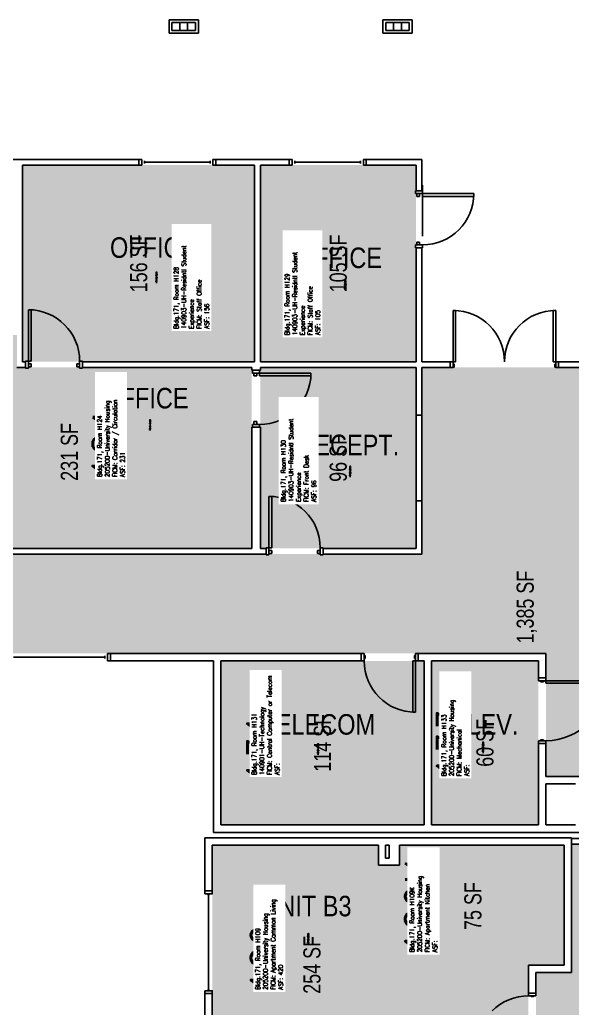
# Model space of a CAD drawing. Header units: inches. Extents: x -183 to 3698, y -798 to 1721.
# Drawn here: x 978 to 1366, y 1028 to 1721 of the extents above; entities that cross this region are included whole.
import ezdxf
from ezdxf.enums import TextEntityAlignment as Align

# ---------------------------------------------------------------- set-up
doc = ezdxf.new("R2010")
doc.units = ezdxf.units.IN
doc.header["$LTSCALE"] = 96
doc.header["$MEASUREMENT"] = 0
for name, color, linetype in [('A-AREA-IDEN', 1, 'Continuous'), ('A-DOOR', 2, 'Continuous'), ('A-GLAZ', 1, 'Continuous'), ('A-IDEN-RNUM', 7, 'Continuous'), ('A-IDEN-SNUM', 4, 'Continuous'), ('A-IDEN-VNUM', 4, 'Continuous'), ('A-WALL', 5, 'Continuous'), ('AREA-TEXT', 3, 'Continuous'), ('Rooms-Category-Color', 7, 'Continuous'), ('Rooms-College-Color', 7, 'Continuous'), ('Rooms-Department-Color', 7, 'Continuous'), ('Rooms-Division-Color', 7, 'Continuous'), ('Rooms-Information', 7, 'Continuous')]:
    doc.layers.add(name, color=color, linetype=linetype)
doc.styles.add('AREA', font='arial.ttf', dxfattribs={"width": 0.75, "height": 12})
doc.styles.add('ROOMSNUMBER', font='txt.shx', dxfattribs={"height": 0.03})
doc.styles.add('ROOMVNUMBER', font='simplex.shx', dxfattribs={"width": 0.85})
doc.styles.get("Standard").update_dxf_attribs({"font": 'ARIALN.TTF'})

msp = doc.modelspace()

# ---------------------------------------------------------------- hatches: boundary and pattern name
at = {"layer": 'Rooms-Category-Color', "true_color": 0xfa9ba3}
for points in [[(980.13, 1619.37), (1142.88, 1619.37), (1142.88, 1481.38), (980.13, 1481.38)], [(1146.88, 1619.37), (1256.13, 1619.37), (1256.13, 1481.38), (1146.88, 1481.38)]]:
    msp.add_hatch(color=241, dxfattribs=at).paths.add_polyline_path(points)
at = {"layer": 'Rooms-Category-Color', "true_color": 0xadadad}
for points in [[(894.13, 1350.37), (1140.88, 1350.37), (1140.88, 1477.38), (976.13, 1477.38), (976.13, 1500.12), (894.13, 1500.12)], [(2434.81, 1302.06), (2431.28, 1305.6), (2404.37, 1332.5), (2404.37, 1345.75), (2041.22, 1345.75), (2041.22, 1370.75), (1958.89, 1370.75), (1958.89, 1345.75), (1868.87, 1345.75), (1868.87, 1341.5), (1864.87, 1341.5), (1864.87, 1343.19), (1824.87, 1343.19), (1824.87, 1338), (1816.87, 1338), (1816.87, 1346.37), (1715.13, 1346.37), (1715.13, 1362.37), (1654.13, 1362.37), (1654.13, 1346.37), (1376.13, 1346.37), (1376.13, 1477.38), (1260.13, 1477.38), (1260.13, 1346.37), (780.38, 1346.37), (780.38, 1341.5), (776.38, 1341.5), (776.38, 1342.96), (736.38, 1342.96), (736.38, 1338), (728.38, 1338), (728.38, 1345.75), (673.36, 1345.75), (673.36, 1370.75), (591.03, 1370.75), (591.03, 1345.75), (233.3, 1345.75), (233.5, 1285.75), (632.97, 1285.75), (632.97, 1237.75), (768, 1237.75), (776.38, 1237.75), (776.38, 1265.5), (780.38, 1265.5), (780.38, 1263.75), (820.38, 1263.75), (820.38, 1269), (828.38, 1269), (828.38, 1237.75), (939.72, 1237.75), (939.72, 1276.67), (1347.19, 1276.67), (1347.19, 1190.38), (1378.69, 1190.38), (1378.69, 1188), (1373.19, 1188), (1373.19, 1151.12), (1373.19, 1146.75), (1375.19, 1146.75), (1375.19, 1142.75), (1451.19, 1142.75), (1451.19, 1146.75), (1453.11, 1146.75), (1453.19, 1151.12), (1453.19, 1188), (1447.69, 1188), (1447.69, 1190.38), (1479.65, 1190.38), (1479.65, 1209.17), (1484.9, 1209.17), (1484.9, 1255.17), (1479.65, 1255.17), (1479.65, 1276.67), (1571.65, 1276.67), (1571.65, 1261.25), (1860.5, 1261.25), (1864.87, 1261.25), (1864.87, 1265.5), (1868.87, 1265.5), (1868.87, 1263.75), (1908.87, 1263.75), (1908.87, 1269), (1916.87, 1269), (1916.87, 1260.62), (2047.49, 1260.62), (2047.49, 1285.75), (2323.85, 1285.75), (2348.97, 1260.62), (2386.31, 1260.62), (2392.39, 1259.63)], [(1266.94, 1271.42), (1341.94, 1271.42), (1341.94, 1156.38), (1266.94, 1156.38)], [(1461.19, 1142.75), (1365.19, 1142.75), (1365.19, 1052.73), (1340.19, 1052.73), (1340.19, 970.41), (1365.19, 970.41), (1365.19, 603), (1461.19, 603), (1461.19, 970.41), (1486.19, 970.41), (1486.19, 1052.73), (1461.19, 1052.73)]]:
    msp.add_hatch(color=253, dxfattribs=at).paths.add_polyline_path(points)
at = {"layer": 'Rooms-Category-Color', "true_color": 0x728ef3}
for points in [[(1146.88, 1477.38), (1256.13, 1477.38), (1256.13, 1350.37), (1146.88, 1350.37)], [(1234.19, 731.63), (1234.19, 1006.63), (1113.19, 1006.63), (1113.19, 1142.13), (1229.81, 1142.13), (1229.81, 1057.98), (1334.94, 1057.98), (1334.94, 996.86), (1325.99, 996.86), (1325.99, 991.61), (1334.94, 991.61), (1334.94, 970.41), (1285.56, 970.41), (1285.56, 991.61), (1291.99, 991.61), (1291.99, 996.86), (1278.31, 996.86), (1278.31, 965.16), (1292.19, 965.16), (1292.19, 936.41), (1282.31, 936.41), (1282.31, 760.38), (1292.19, 760.38), (1292.19, 731.63)], [(1244.44, 1142.13), (1359.94, 1142.13), (1359.94, 1057.98), (1229.81, 1057.98), (1229.81, 1128.13), (1244.44, 1128.13)]]:
    msp.add_hatch(color=171, dxfattribs=at).paths.add_polyline_path(points)
at = {"layer": 'Rooms-Category-Color', "true_color": 0xe3c5e1}
msp.add_hatch(color=254, dxfattribs=at).paths.add_polyline_path([(1119.19, 1271.42), (1261.69, 1271.42), (1261.69, 1156.38), (1119.19, 1156.38)])
at = {"layer": 'Rooms-College-Color', "true_color": 0xadadad}
for points in [[(980.13, 1619.37), (1142.88, 1619.37), (1142.88, 1481.38), (980.13, 1481.38)], [(1146.88, 1619.37), (1256.13, 1619.37), (1256.13, 1481.38), (1146.88, 1481.38)], [(894.13, 1350.37), (1140.88, 1350.37), (1140.88, 1477.38), (976.13, 1477.38), (976.13, 1500.12), (894.13, 1500.12)], [(2434.81, 1302.06), (2431.28, 1305.6), (2404.37, 1332.5), (2404.37, 1345.75), (2041.22, 1345.75), (2041.22, 1370.75), (1958.89, 1370.75), (1958.89, 1345.75), (1868.87, 1345.75), (1868.87, 1341.5), (1864.87, 1341.5), (1864.87, 1343.19), (1824.87, 1343.19), (1824.87, 1338), (1816.87, 1338), (1816.87, 1346.37), (1715.13, 1346.37), (1715.13, 1362.37), (1654.13, 1362.37), (1654.13, 1346.37), (1376.13, 1346.37), (1376.13, 1477.38), (1260.13, 1477.38), (1260.13, 1346.37), (780.38, 1346.37), (780.38, 1341.5), (776.38, 1341.5), (776.38, 1342.96), (736.38, 1342.96), (736.38, 1338), (728.38, 1338), (728.38, 1345.75), (673.36, 1345.75), (673.36, 1370.75), (591.03, 1370.75), (591.03, 1345.75), (233.3, 1345.75), (233.5, 1285.75), (632.97, 1285.75), (632.97, 1237.75), (768, 1237.75), (776.38, 1237.75), (776.38, 1265.5), (780.38, 1265.5), (780.38, 1263.75), (820.38, 1263.75), (820.38, 1269), (828.38, 1269), (828.38, 1237.75), (939.72, 1237.75), (939.72, 1276.67), (1347.19, 1276.67), (1347.19, 1190.38), (1378.69, 1190.38), (1378.69, 1188), (1373.19, 1188), (1373.19, 1151.12), (1373.19, 1146.75), (1375.19, 1146.75), (1375.19, 1142.75), (1451.19, 1142.75), (1451.19, 1146.75), (1453.11, 1146.75), (1453.19, 1151.12), (1453.19, 1188), (1447.69, 1188), (1447.69, 1190.38), (1479.65, 1190.38), (1479.65, 1209.17), (1484.9, 1209.17), (1484.9, 1255.17), (1479.65, 1255.17), (1479.65, 1276.67), (1571.65, 1276.67), (1571.65, 1261.25), (1860.5, 1261.25), (1864.87, 1261.25), (1864.87, 1265.5), (1868.87, 1265.5), (1868.87, 1263.75), (1908.87, 1263.75), (1908.87, 1269), (1916.87, 1269), (1916.87, 1260.62), (2047.49, 1260.62), (2047.49, 1285.75), (2323.85, 1285.75), (2348.97, 1260.62), (2386.31, 1260.62), (2392.39, 1259.63)], [(1146.88, 1477.38), (1256.13, 1477.38), (1256.13, 1350.37), (1146.88, 1350.37)], [(1119.19, 1271.42), (1261.69, 1271.42), (1261.69, 1156.38), (1119.19, 1156.38)], [(1266.94, 1271.42), (1341.94, 1271.42), (1341.94, 1156.38), (1266.94, 1156.38)], [(1234.19, 731.63), (1234.19, 1006.63), (1113.19, 1006.63), (1113.19, 1142.13), (1229.81, 1142.13), (1229.81, 1057.98), (1334.94, 1057.98), (1334.94, 996.86), (1325.99, 996.86), (1325.99, 991.61), (1334.94, 991.61), (1334.94, 970.41), (1285.56, 970.41), (1285.56, 991.61), (1291.99, 991.61), (1291.99, 996.86), (1278.31, 996.86), (1278.31, 965.16), (1292.19, 965.16), (1292.19, 936.41), (1282.31, 936.41), (1282.31, 760.38), (1292.19, 760.38), (1292.19, 731.63)], [(1244.44, 1142.13), (1359.94, 1142.13), (1359.94, 1057.98), (1229.81, 1057.98), (1229.81, 1128.13), (1244.44, 1128.13)], [(1461.19, 1142.75), (1365.19, 1142.75), (1365.19, 1052.73), (1340.19, 1052.73), (1340.19, 970.41), (1365.19, 970.41), (1365.19, 603), (1461.19, 603), (1461.19, 970.41), (1486.19, 970.41), (1486.19, 1052.73), (1461.19, 1052.73)]]:
    msp.add_hatch(color=253, dxfattribs=at).paths.add_polyline_path(points)
at = {"layer": 'Rooms-Department-Color', "true_color": 0x604aed}
for points in [[(980.13, 1619.37), (1142.88, 1619.37), (1142.88, 1481.38), (980.13, 1481.38)], [(1146.88, 1619.37), (1256.13, 1619.37), (1256.13, 1481.38), (1146.88, 1481.38)], [(1146.88, 1477.38), (1256.13, 1477.38), (1256.13, 1350.37), (1146.88, 1350.37)], [(1119.19, 1271.42), (1261.69, 1271.42), (1261.69, 1156.38), (1119.19, 1156.38)], [(1234.19, 731.63), (1234.19, 1006.63), (1113.19, 1006.63), (1113.19, 1142.13), (1229.81, 1142.13), (1229.81, 1057.98), (1334.94, 1057.98), (1334.94, 996.86), (1325.99, 996.86), (1325.99, 991.61), (1334.94, 991.61), (1334.94, 970.41), (1285.56, 970.41), (1285.56, 991.61), (1291.99, 991.61), (1291.99, 996.86), (1278.31, 996.86), (1278.31, 965.16), (1292.19, 965.16), (1292.19, 936.41), (1282.31, 936.41), (1282.31, 760.38), (1292.19, 760.38), (1292.19, 731.63)], [(1244.44, 1142.13), (1359.94, 1142.13), (1359.94, 1057.98), (1229.81, 1057.98), (1229.81, 1128.13), (1244.44, 1128.13)]]:
    msp.add_hatch(color=173, dxfattribs=at).paths.add_polyline_path(points)
at = {"layer": 'Rooms-Department-Color', "true_color": 0xacacac}
for points in [[(894.13, 1350.37), (1140.88, 1350.37), (1140.88, 1477.38), (976.13, 1477.38), (976.13, 1500.12), (894.13, 1500.12)], [(2434.81, 1302.06), (2431.28, 1305.6), (2404.37, 1332.5), (2404.37, 1345.75), (2041.22, 1345.75), (2041.22, 1370.75), (1958.89, 1370.75), (1958.89, 1345.75), (1868.87, 1345.75), (1868.87, 1341.5), (1864.87, 1341.5), (1864.87, 1343.19), (1824.87, 1343.19), (1824.87, 1338), (1816.87, 1338), (1816.87, 1346.37), (1715.13, 1346.37), (1715.13, 1362.37), (1654.13, 1362.37), (1654.13, 1346.37), (1376.13, 1346.37), (1376.13, 1477.38), (1260.13, 1477.38), (1260.13, 1346.37), (780.38, 1346.37), (780.38, 1341.5), (776.38, 1341.5), (776.38, 1342.96), (736.38, 1342.96), (736.38, 1338), (728.38, 1338), (728.38, 1345.75), (673.36, 1345.75), (673.36, 1370.75), (591.03, 1370.75), (591.03, 1345.75), (233.3, 1345.75), (233.5, 1285.75), (632.97, 1285.75), (632.97, 1237.75), (768, 1237.75), (776.38, 1237.75), (776.38, 1265.5), (780.38, 1265.5), (780.38, 1263.75), (820.38, 1263.75), (820.38, 1269), (828.38, 1269), (828.38, 1237.75), (939.72, 1237.75), (939.72, 1276.67), (1347.19, 1276.67), (1347.19, 1190.38), (1378.69, 1190.38), (1378.69, 1188), (1373.19, 1188), (1373.19, 1151.12), (1373.19, 1146.75), (1375.19, 1146.75), (1375.19, 1142.75), (1451.19, 1142.75), (1451.19, 1146.75), (1453.11, 1146.75), (1453.19, 1151.12), (1453.19, 1188), (1447.69, 1188), (1447.69, 1190.38), (1479.65, 1190.38), (1479.65, 1209.17), (1484.9, 1209.17), (1484.9, 1255.17), (1479.65, 1255.17), (1479.65, 1276.67), (1571.65, 1276.67), (1571.65, 1261.25), (1860.5, 1261.25), (1864.87, 1261.25), (1864.87, 1265.5), (1868.87, 1265.5), (1868.87, 1263.75), (1908.87, 1263.75), (1908.87, 1269), (1916.87, 1269), (1916.87, 1260.62), (2047.49, 1260.62), (2047.49, 1285.75), (2323.85, 1285.75), (2348.97, 1260.62), (2386.31, 1260.62), (2392.39, 1259.63)], [(1266.94, 1271.42), (1341.94, 1271.42), (1341.94, 1156.38), (1266.94, 1156.38)], [(1461.19, 1142.75), (1365.19, 1142.75), (1365.19, 1052.73), (1340.19, 1052.73), (1340.19, 970.41), (1365.19, 970.41), (1365.19, 603), (1461.19, 603), (1461.19, 970.41), (1486.19, 970.41), (1486.19, 1052.73), (1461.19, 1052.73)]]:
    msp.add_hatch(color=253, dxfattribs=at).paths.add_polyline_path(points)
at = {"layer": 'Rooms-Division-Color', "true_color": 0x604aed}
for points in [[(980.13, 1619.37), (1142.88, 1619.37), (1142.88, 1481.38), (980.13, 1481.38)], [(1146.88, 1619.37), (1256.13, 1619.37), (1256.13, 1481.38), (1146.88, 1481.38)], [(1146.88, 1477.38), (1256.13, 1477.38), (1256.13, 1350.37), (1146.88, 1350.37)], [(1119.19, 1271.42), (1261.69, 1271.42), (1261.69, 1156.38), (1119.19, 1156.38)], [(1234.19, 731.63), (1234.19, 1006.63), (1113.19, 1006.63), (1113.19, 1142.13), (1229.81, 1142.13), (1229.81, 1057.98), (1334.94, 1057.98), (1334.94, 996.86), (1325.99, 996.86), (1325.99, 991.61), (1334.94, 991.61), (1334.94, 970.41), (1285.56, 970.41), (1285.56, 991.61), (1291.99, 991.61), (1291.99, 996.86), (1278.31, 996.86), (1278.31, 965.16), (1292.19, 965.16), (1292.19, 936.41), (1282.31, 936.41), (1282.31, 760.38), (1292.19, 760.38), (1292.19, 731.63)], [(1244.44, 1142.13), (1359.94, 1142.13), (1359.94, 1057.98), (1229.81, 1057.98), (1229.81, 1128.13), (1244.44, 1128.13)]]:
    msp.add_hatch(color=173, dxfattribs=at).paths.add_polyline_path(points)
at = {"layer": 'Rooms-Division-Color', "true_color": 0xadadad}
for points in [[(894.13, 1350.37), (1140.88, 1350.37), (1140.88, 1477.38), (976.13, 1477.38), (976.13, 1500.12), (894.13, 1500.12)], [(2434.81, 1302.06), (2431.28, 1305.6), (2404.37, 1332.5), (2404.37, 1345.75), (2041.22, 1345.75), (2041.22, 1370.75), (1958.89, 1370.75), (1958.89, 1345.75), (1868.87, 1345.75), (1868.87, 1341.5), (1864.87, 1341.5), (1864.87, 1343.19), (1824.87, 1343.19), (1824.87, 1338), (1816.87, 1338), (1816.87, 1346.37), (1715.13, 1346.37), (1715.13, 1362.37), (1654.13, 1362.37), (1654.13, 1346.37), (1376.13, 1346.37), (1376.13, 1477.38), (1260.13, 1477.38), (1260.13, 1346.37), (780.38, 1346.37), (780.38, 1341.5), (776.38, 1341.5), (776.38, 1342.96), (736.38, 1342.96), (736.38, 1338), (728.38, 1338), (728.38, 1345.75), (673.36, 1345.75), (673.36, 1370.75), (591.03, 1370.75), (591.03, 1345.75), (233.3, 1345.75), (233.5, 1285.75), (632.97, 1285.75), (632.97, 1237.75), (768, 1237.75), (776.38, 1237.75), (776.38, 1265.5), (780.38, 1265.5), (780.38, 1263.75), (820.38, 1263.75), (820.38, 1269), (828.38, 1269), (828.38, 1237.75), (939.72, 1237.75), (939.72, 1276.67), (1347.19, 1276.67), (1347.19, 1190.38), (1378.69, 1190.38), (1378.69, 1188), (1373.19, 1188), (1373.19, 1151.12), (1373.19, 1146.75), (1375.19, 1146.75), (1375.19, 1142.75), (1451.19, 1142.75), (1451.19, 1146.75), (1453.11, 1146.75), (1453.19, 1151.12), (1453.19, 1188), (1447.69, 1188), (1447.69, 1190.38), (1479.65, 1190.38), (1479.65, 1209.17), (1484.9, 1209.17), (1484.9, 1255.17), (1479.65, 1255.17), (1479.65, 1276.67), (1571.65, 1276.67), (1571.65, 1261.25), (1860.5, 1261.25), (1864.87, 1261.25), (1864.87, 1265.5), (1868.87, 1265.5), (1868.87, 1263.75), (1908.87, 1263.75), (1908.87, 1269), (1916.87, 1269), (1916.87, 1260.62), (2047.49, 1260.62), (2047.49, 1285.75), (2323.85, 1285.75), (2348.97, 1260.62), (2386.31, 1260.62), (2392.39, 1259.63)], [(1266.94, 1271.42), (1341.94, 1271.42), (1341.94, 1156.38), (1266.94, 1156.38)], [(1461.19, 1142.75), (1365.19, 1142.75), (1365.19, 1052.73), (1340.19, 1052.73), (1340.19, 970.41), (1365.19, 970.41), (1365.19, 603), (1461.19, 603), (1461.19, 970.41), (1486.19, 970.41), (1486.19, 1052.73), (1461.19, 1052.73)]]:
    msp.add_hatch(color=253, dxfattribs=at).paths.add_polyline_path(points)

# ---------------------------------------------------------------- linework, layer by layer
at = {"layer": 'A-DOOR'}
for p, q in [((1260.62, 1569.37), (1260.62, 1605.37)), ((1255.63, 1599.37), (1255.63, 1601.37)), ((1255.63, 1601.37), (1260.62, 1601.37)), ((1260.62, 1599.37), (1255.63, 1599.37)), ((1256.63, 1599.37), (1256.63, 1597.37)), ((1258.63, 1599.37), (1256.63, 1599.37)), ((1256.63, 1597.37), (1258.63, 1597.37)), ((1258.63, 1597.37), (1258.63, 1599.37)), ((1260.62, 1601.37), (1260.62, 1599.37)), ((1260.62, 1599.37), (1260.62, 1597.37)), ((1296.63, 1599.37), (1260.62, 1599.37)), ((1260.62, 1597.37), (1296.63, 1597.37)), ((1296.63, 1597.37), (1296.63, 1599.37)), ((1255.63, 1563.37), (1255.63, 1561.37)), ((1260.62, 1563.37), (1255.63, 1563.37)), ((1255.63, 1561.37), (1260.62, 1561.37)), ((1256.63, 1563.37), (1256.63, 1565.37)), ((1256.63, 1565.37), (1258.63, 1565.37)), ((1258.63, 1563.37), (1256.63, 1563.37)), ((1258.63, 1565.37), (1258.63, 1563.37)), ((1260.62, 1561.37), (1260.62, 1563.37)), ((986.13, 1517.88), (984.13, 1517.88)), ((984.13, 1517.88), (984.13, 1481.88)), ((986.13, 1481.88), (986.13, 1517.88)), ((1283.88, 1517.38), (1282.13, 1517.38)), ((1282.13, 1517.38), (1282.13, 1481.38)), ((1283.88, 1481.38), (1283.88, 1517.38)), ((1352.38, 1481.38), (1352.38, 1517.38)), ((1352.38, 1517.38), (1354.13, 1517.38)), ((1354.13, 1517.38), (1354.13, 1481.38)), ((982.13, 1476.88), (982.13, 1481.88)), ((982.13, 1481.88), (984.13, 1481.88)), ((984.13, 1481.88), (986.13, 1481.88)), ((984.13, 1481.88), (984.13, 1476.88)), ((986.13, 1479.88), (984.13, 1479.88)), ((984.13, 1479.88), (984.13, 1477.88)), ((984.13, 1477.88), (986.13, 1477.88)), ((986.13, 1477.88), (986.13, 1479.88)), ((1018.13, 1477.88), (1018.13, 1479.88)), ((1018.13, 1479.88), (1020.13, 1479.88)), ((1020.13, 1477.88), (1018.13, 1477.88)), ((1022.13, 1481.88), (1020.13, 1481.88)), ((1020.13, 1481.88), (1020.13, 1476.88)), ((1020.13, 1479.88), (1020.13, 1477.88)), ((1022.13, 1476.88), (1022.13, 1481.88)), ((1280.13, 1477.38), (1280.13, 1481.38)), ((1280.13, 1481.38), (1282.13, 1481.38)), ((1282.13, 1481.38), (1283.88, 1481.38)), ((1282.13, 1481.38), (1282.13, 1477.38)), ((1282.75, 1479.63), (1282.13, 1479.63)), ((1282.13, 1479.63), (1282.13, 1477.63)), ((1282.13, 1477.63), (1282.75, 1477.63)), ((1282.75, 1477.63), (1282.75, 1479.63)), ((1354.13, 1481.38), (1352.38, 1481.38)), ((1353.5, 1477.63), (1353.5, 1479.63)), ((1353.5, 1479.63), (1354.13, 1479.63)), ((1354.13, 1477.63), (1353.5, 1477.63)), ((1356.13, 1481.38), (1354.13, 1481.38)), ((1354.13, 1481.38), (1354.13, 1477.38)), ((1354.13, 1479.63), (1354.13, 1477.63)), ((1356.13, 1477.38), (1356.13, 1481.38)), ((984.13, 1476.88), (982.13, 1476.88)), ((1020.13, 1476.88), (1022.13, 1476.88)), ((1141.38, 1473.38), (1141.38, 1475.38)), ((1141.38, 1475.38), (1146.38, 1475.38)), ((1146.38, 1473.38), (1141.38, 1473.38)), ((1142.38, 1473.38), (1142.38, 1471.38)), ((1144.38, 1473.38), (1142.38, 1473.38)), ((1142.38, 1471.38), (1144.38, 1471.38)), ((1144.38, 1471.38), (1144.38, 1473.38)), ((1146.38, 1475.38), (1146.38, 1473.38)), ((1146.38, 1473.38), (1146.38, 1471.38)), ((1182.38, 1473.38), (1146.38, 1473.38)), ((1146.38, 1471.38), (1182.38, 1471.38)), ((1182.38, 1471.38), (1182.38, 1473.38)), ((1282.13, 1477.38), (1280.13, 1477.38)), ((1354.13, 1477.38), (1356.13, 1477.38)), ((1141.38, 1437.38), (1141.38, 1435.38)), ((1146.38, 1437.38), (1141.38, 1437.38)), ((1142.38, 1437.38), (1142.38, 1439.38)), ((1142.38, 1439.38), (1144.38, 1439.38)), ((1144.38, 1437.38), (1142.38, 1437.38)), ((1144.38, 1439.38), (1144.38, 1437.38)), ((1146.38, 1435.38), (1146.38, 1437.38)), ((1141.38, 1435.38), (1146.38, 1435.38)), ((1154.88, 1386.87), (1152.88, 1386.87)), ((1152.88, 1386.87), (1152.88, 1350.87)), ((1154.88, 1350.87), (1154.88, 1386.87)), ((1150.88, 1345.87), (1150.88, 1350.87)), ((1150.88, 1350.87), (1152.88, 1350.87)), ((1152.88, 1345.87), (1150.88, 1345.87)), ((1152.88, 1350.87), (1154.88, 1350.87)), ((1152.88, 1350.87), (1152.88, 1345.87)), ((1154.88, 1348.87), (1152.88, 1348.87)), ((1152.88, 1348.87), (1152.88, 1346.87)), ((1152.88, 1346.87), (1154.88, 1346.87)), ((1154.88, 1346.87), (1154.88, 1348.87)), ((1186.88, 1346.87), (1186.88, 1348.87)), ((1186.88, 1348.87), (1188.88, 1348.87)), ((1188.88, 1346.87), (1186.88, 1346.87)), ((1190.88, 1350.87), (1188.88, 1350.87)), ((1188.88, 1350.87), (1188.88, 1345.87)), ((1188.88, 1348.87), (1188.88, 1346.87)), ((1188.88, 1345.87), (1190.88, 1345.87)), ((1190.88, 1345.87), (1190.88, 1350.87)), ((1219.69, 1276.67), (1217.69, 1276.67)), ((1217.69, 1276.67), (1217.69, 1271.42)), ((1219.69, 1271.42), (1219.69, 1276.67)), ((1255.69, 1276.67), (1257.69, 1276.67)), ((1255.69, 1271.42), (1255.69, 1276.67)), ((1257.69, 1276.67), (1257.69, 1271.42)), ((1217.69, 1271.42), (1219.69, 1271.42)), ((1219.69, 1275.17), (1220.31, 1275.17)), ((1219.69, 1273.17), (1219.69, 1275.17)), ((1220.31, 1273.17), (1219.69, 1273.17)), ((1220.31, 1275.17), (1220.31, 1273.17)), ((1255.69, 1271.42), (1253.94, 1271.42)), ((1253.94, 1271.42), (1253.94, 1235.42)), ((1255.69, 1275.17), (1255.06, 1275.17)), ((1255.06, 1275.17), (1255.06, 1273.17)), ((1255.06, 1273.17), (1255.69, 1273.17)), ((1255.69, 1273.17), (1255.69, 1275.17)), ((1255.69, 1235.42), (1255.69, 1271.42)), ((1257.69, 1271.42), (1255.69, 1271.42)), ((1341.94, 1257.45), (1341.94, 1259.45)), ((1341.94, 1259.45), (1347.19, 1259.45)), ((1347.19, 1257.45), (1341.94, 1257.45)), ((1343.44, 1257.45), (1343.44, 1256.83)), ((1345.44, 1257.45), (1343.44, 1257.45)), ((1343.44, 1256.83), (1345.44, 1256.83)), ((1345.44, 1256.83), (1345.44, 1257.45)), ((1347.19, 1259.45), (1347.19, 1257.45)), ((1347.19, 1257.45), (1347.19, 1255.7)), ((1389.19, 1257.45), (1347.19, 1257.45)), ((1347.19, 1255.7), (1389.19, 1255.7)), ((1253.94, 1235.42), (1255.69, 1235.42)), ((1341.94, 1215.45), (1341.94, 1213.45)), ((1347.19, 1215.45), (1341.94, 1215.45)), ((1343.44, 1215.45), (1343.44, 1216.08)), ((1343.44, 1216.08), (1345.44, 1216.08)), ((1345.44, 1215.45), (1343.44, 1215.45)), ((1345.44, 1216.08), (1345.44, 1215.45)), ((1347.19, 1213.45), (1347.19, 1215.45)), ((1341.94, 1213.45), (1347.19, 1213.45))]:
    msp.add_line(p, q, dxfattribs=at)
for points in [[(1340.19, 1036.34), (1340.19, 1038.34), (1334.94, 1038.34), (1334.94, 1036.34)], [(1338.44, 1036.34), (1338.44, 1035.84), (1336.94, 1035.84), (1336.94, 1036.34)]]:
    msp.add_lwpolyline(points, close=True, dxfattribs=at)
for centre, radius, start, end in [((1260.62, 1599.37), 36, 270, 0), ((984.13, 1481.88), 36, 0, 90), ((1282.13, 1481.38), 36, 0, 90), ((1146.38, 1473.38), 36, 270, 0), ((1152.88, 1350.87), 36, 0, 90), ((1255.69, 1271.42), 36, 180, 270), ((1347.19, 1257.45), 42, 270, 0), ((1334.94, 1000.34), 36, 90, 135)]:
    msp.add_arc(centre, radius, start, end, dxfattribs=at)
at = {"layer": 'A-DOOR', "extrusion": (0, 0, -1)}
msp.add_arc((-1354.13, 1481.38), 36, 0, 90, dxfattribs=at)
at = {"layer": 'A-GLAZ'}
for p, q in [((1063.63, 1623.37), (1061.63, 1623.37)), ((1061.63, 1623.37), (1061.63, 1619.37)), ((1063.63, 1619.37), (1063.63, 1623.37)), ((1113.63, 1623.37), (1115.63, 1623.37)), ((1113.63, 1619.37), (1113.63, 1623.37)), ((1115.63, 1623.37), (1115.63, 1619.37)), ((1169.15, 1623.37), (1167.15, 1623.37)), ((1167.15, 1623.37), (1167.15, 1619.37)), ((1169.15, 1619.37), (1169.15, 1623.37)), ((1219.15, 1623.37), (1221.15, 1623.37)), ((1219.15, 1619.37), (1219.15, 1623.37)), ((1221.15, 1623.37), (1221.15, 1619.37)), ((1061.63, 1619.37), (1063.63, 1619.37)), ((1063.63, 1622.37), (1063.63, 1620.37)), ((1065.63, 1620.37), (1065.63, 1622.37)), ((1111.63, 1621.37), (1065.63, 1621.37)), ((1111.63, 1620.37), (1111.63, 1622.37)), ((1113.63, 1620.37), (1113.63, 1622.37)), ((1115.63, 1619.37), (1113.63, 1619.37)), ((1167.15, 1619.37), (1169.15, 1619.37)), ((1169.15, 1622.37), (1169.15, 1620.37)), ((1171.15, 1620.37), (1171.15, 1622.37)), ((1217.15, 1621.37), (1171.15, 1621.37)), ((1217.15, 1620.37), (1217.15, 1622.37)), ((1219.15, 1620.37), (1219.15, 1622.37)), ((1221.15, 1619.37), (1219.15, 1619.37)), ((1041.74, 1276.67), (1039.74, 1276.67)), ((1039.74, 1276.67), (1039.74, 1271.42)), ((1041.74, 1271.42), (1041.74, 1276.67)), ((973.74, 1274.04), (1037.74, 1274.04)), ((1037.74, 1275.04), (1037.74, 1273.04)), ((1039.74, 1273.04), (1039.74, 1275.04)), ((1039.74, 1271.42), (1041.74, 1271.42)), ((1111.31, 1107.5), (1109.81, 1107.5)), ((1110.56, 1107.5), (1110.56, 1040.5)), ((1111.31, 1040.5), (1109.81, 1040.5))]:
    msp.add_line(p, q, dxfattribs=at)
for points in [[(1107.94, 1108), (1107.94, 1110), (1113.19, 1110), (1113.19, 1108)], [(1107.94, 1040), (1107.94, 1038), (1113.19, 1038), (1113.19, 1040)]]:
    msp.add_lwpolyline(points, close=True, dxfattribs=at)
at = {"layer": 'A-WALL'}
for p, q in [((1082.88, 1721.33), (1103.38, 1721.33)), ((1082.88, 1711.83), (1082.88, 1721.33)), ((1103.38, 1721.33), (1103.38, 1711.83)), ((1232.88, 1721.33), (1253.38, 1721.33)), ((1232.88, 1711.83), (1232.88, 1721.33)), ((1253.38, 1721.33), (1253.38, 1711.83)), ((1084.88, 1719.33), (1090.38, 1719.33)), ((1084.88, 1713.83), (1084.88, 1719.33)), ((1090.38, 1713.83), (1084.88, 1713.83)), ((1090.38, 1719.33), (1095.88, 1719.33)), ((1090.38, 1713.83), (1090.38, 1719.33)), ((1090.38, 1719.33), (1090.38, 1713.83)), ((1095.88, 1713.83), (1090.38, 1713.83)), ((1095.88, 1719.33), (1095.88, 1713.83)), ((1095.88, 1719.33), (1101.38, 1719.33)), ((1095.88, 1713.83), (1095.88, 1719.33)), ((1101.38, 1713.83), (1095.88, 1713.83)), ((1101.38, 1719.33), (1101.38, 1713.83)), ((1234.88, 1719.33), (1240.38, 1719.33)), ((1234.88, 1713.83), (1234.88, 1719.33)), ((1240.38, 1713.83), (1234.88, 1713.83)), ((1240.38, 1719.33), (1245.88, 1719.33)), ((1240.38, 1713.83), (1240.38, 1719.33)), ((1240.38, 1719.33), (1240.38, 1713.83)), ((1245.88, 1713.83), (1240.38, 1713.83)), ((1245.88, 1719.33), (1245.88, 1713.83)), ((1245.88, 1719.33), (1251.38, 1719.33)), ((1245.88, 1713.83), (1245.88, 1719.33)), ((1251.38, 1713.83), (1245.88, 1713.83)), ((1251.38, 1719.33), (1251.38, 1713.83)), ((1103.38, 1711.83), (1082.88, 1711.83)), ((1253.38, 1711.83), (1232.88, 1711.83)), ((968.13, 1623.37), (1061.63, 1623.37)), ((1061.63, 1619.37), (1061.63, 1623.37)), ((1115.63, 1623.37), (1167.15, 1623.37)), ((1115.63, 1623.37), (1115.63, 1619.37)), ((1167.15, 1619.37), (1167.15, 1623.37)), ((1221.15, 1623.37), (1221.15, 1619.37)), ((1260.13, 1623.37), (1221.15, 1623.37)), ((1260.13, 1601.37), (1260.13, 1623.37)), ((980.13, 1619.37), (1061.63, 1619.37)), ((980.13, 1481.38), (980.13, 1619.37)), ((1115.63, 1619.37), (1142.88, 1619.37)), ((1142.88, 1619.37), (1142.88, 1481.38)), ((1146.88, 1619.37), (1167.15, 1619.37)), ((1146.88, 1481.38), (1146.88, 1619.37)), ((1221.15, 1619.37), (1256.13, 1619.37)), ((1256.13, 1619.37), (1256.13, 1601.37)), ((1256.13, 1601.37), (1260.13, 1601.37)), ((1260.13, 1561.37), (1256.13, 1561.37)), ((1256.13, 1561.37), (1256.13, 1481.38)), ((1260.13, 1481.38), (1260.13, 1561.37)), ((982.13, 1481.38), (980.13, 1481.38)), ((982.13, 1477.38), (982.13, 1481.38)), ((1140.13, 1481.38), (1022.13, 1481.38)), ((1022.13, 1481.38), (1022.13, 1477.38)), ((1142.88, 1481.38), (1140.13, 1481.38)), ((1256.13, 1481.38), (1146.88, 1481.38)), ((1280.13, 1481.38), (1260.13, 1481.38)), ((1280.13, 1477.38), (1280.13, 1481.38)), ((1376.13, 1481.38), (1356.13, 1481.38)), ((1356.13, 1481.38), (1356.13, 1477.38)), ((976.13, 1477.38), (982.13, 1477.38)), ((1022.13, 1477.38), (1140.13, 1477.38)), ((1140.13, 1477.38), (1140.88, 1477.38)), ((1140.88, 1477.38), (1140.88, 1475.38)), ((1140.88, 1475.38), (1146.88, 1475.38)), ((1146.88, 1477.38), (1256.13, 1477.38)), ((1146.88, 1475.38), (1146.88, 1477.38)), ((1256.13, 1477.38), (1256.13, 1443.87)), ((1260.13, 1477.38), (1280.13, 1477.38)), ((1260.13, 1443.87), (1260.13, 1477.38)), ((1356.13, 1477.38), (1376.13, 1477.38)), ((1256.13, 1383.87), (1256.13, 1443.87)), ((1256.13, 1443.87), (1260.13, 1443.87)), ((1260.13, 1383.87), (1260.13, 1443.87)), ((1146.88, 1435.38), (1140.88, 1435.38)), ((1140.88, 1435.38), (1140.88, 1350.37)), ((1146.88, 1350.37), (1146.88, 1435.38)), ((1260.13, 1383.87), (1256.13, 1383.87)), ((1256.13, 1383.87), (1256.13, 1350.37)), ((1260.13, 1346.37), (1260.13, 1383.87)), ((1140.88, 1350.37), (937.27, 1350.37)), ((937.27, 1346.37), (1150.88, 1346.37)), ((1150.88, 1350.37), (1146.88, 1350.37)), ((1150.88, 1346.37), (1150.88, 1350.37)), ((1256.13, 1350.37), (1190.88, 1350.37)), ((1190.88, 1350.37), (1190.88, 1346.37)), ((1190.88, 1346.37), (1260.13, 1346.37)), ((1217.69, 1276.67), (1041.74, 1276.67)), ((1041.74, 1276.67), (1041.74, 1271.42)), ((1217.69, 1271.42), (1217.69, 1276.67)), ((1347.19, 1276.67), (1257.69, 1276.67)), ((1257.69, 1276.67), (1257.69, 1271.42)), ((1347.19, 1259.45), (1347.19, 1276.67)), ((1041.74, 1271.42), (1113.94, 1271.42)), ((1113.94, 1271.42), (1113.94, 1151.12)), ((1119.19, 1271.42), (1217.69, 1271.42)), ((1119.19, 1156.38), (1119.19, 1271.42)), ((1257.69, 1271.42), (1261.69, 1271.42)), ((1261.69, 1271.42), (1261.69, 1156.38)), ((1266.94, 1271.42), (1341.94, 1271.42)), ((1266.94, 1156.38), (1266.94, 1271.42)), ((1341.94, 1271.42), (1341.94, 1259.45)), ((1341.94, 1259.45), (1347.19, 1259.45)), ((1347.19, 1213.45), (1341.94, 1213.45)), ((1341.94, 1213.45), (1341.94, 1156.38)), ((1347.19, 1190.38), (1347.19, 1213.45)), ((1373.19, 1190.38), (1347.19, 1190.38)), ((1347.19, 1185.13), (1367.94, 1185.13)), ((1347.19, 1156.38), (1347.19, 1185.13)), ((1261.69, 1156.38), (1119.19, 1156.38)), ((1341.94, 1156.38), (1266.94, 1156.38)), ((1367.94, 1156.38), (1347.19, 1156.38)), ((1107.94, 1147.38), (1107.94, 1110)), ((1365.19, 1147.38), (1107.94, 1147.38)), ((1113.94, 1151.12), (1373.19, 1151.12)), ((1365.19, 1052.73), (1365.19, 1147.38)), ((1365.19, 1146.75), (1365.19, 1142.75)), ((1375.19, 1146.75), (1365.19, 1146.75)), ((1113.19, 1110), (1113.19, 1142.13)), ((1113.19, 1142.13), (1229.81, 1142.13)), ((1229.81, 1142.13), (1229.81, 1128.13)), ((1234.69, 1142.13), (1237.19, 1142.13)), ((1234.69, 1133), (1234.69, 1142.13)), ((1237.19, 1142.13), (1237.19, 1133)), ((1244.44, 1142.13), (1359.94, 1142.13)), ((1244.44, 1128.13), (1244.44, 1142.13)), ((1359.94, 1142.13), (1359.94, 1057.98)), ((1365.19, 1142.75), (1375.19, 1142.75)), ((1237.19, 1133), (1234.69, 1133)), ((1229.81, 1128.13), (1244.44, 1128.13)), ((1107.94, 1110), (1113.19, 1110)), ((1334.94, 1057.98), (1334.94, 1038.34)), ((1359.94, 1057.98), (1334.94, 1057.98)), ((1340.19, 1038.34), (1340.19, 1052.73)), ((1340.19, 1052.73), (1365.19, 1052.73)), ((1107.94, 1038), (1107.94, 1006.63)), ((1113.19, 1038), (1107.94, 1038)), ((1113.19, 1006.63), (1113.19, 1038)), ((1334.94, 1038.34), (1340.19, 1038.34))]:
    msp.add_line(p, q, dxfattribs=at)

# ---------------------------------------------------------------- texts
at = {"layer": 'A-AREA-IDEN'}
for s, p in [('OFFICE', (1071.66, 1554.29)), ('OFFICE', (1201.99, 1547.09)), ('OFFICE', (1066.27, 1448.62)), ('RECEPT.', (1208.58, 1415.79)), ('TELECOM', (1187.52, 1219.68)), ('ELEV.', (1304.59, 1219.68)), ('UNIT B3', (1179.23, 1092.19))]:
    msp.add_text(s, height=14.4, dxfattribs=at).set_placement(p, align=Align.CENTER)
at = {"layer": 'A-IDEN-RNUM', "style": 'ROOMSNUMBER', "width": 0.85}
for s, p in [('0128-00', (1074.04, 1540.54)), ('0129-00', (1206.5, 1535.59)), ('0124-00', (1069.59, 1436.95)), ('0130-00', (1209.95, 1404.21)), ('0131-00', (1187.44, 1209.52)), ('0133-00', (1303.11, 1210.71)), ('0109-00', (1180.52, 1076.28)), ('0109-K0', (1255.23, 1074.6))]:
    msp.add_text(s, height=1, rotation=90, dxfattribs=at).set_placement(p, align=Align.MIDDLE_CENTER)
at = {"layer": 'A-IDEN-SNUM', "style": 'ROOMSNUMBER', "width": 0.85}
for s, p in [('1710H12800', (1074.04, 1540.54)), ('1710H12900', (1206.5, 1535.59)), ('1710H12400', (1069.59, 1436.95)), ('1710H13000', (1209.95, 1404.21)), ('1710H13300', (1303.11, 1210.71)), ('1710H13100', (1187.44, 1209.52)), ('1710H10900', (1180.52, 1076.28)), ('1710H109K0', (1255.23, 1074.6))]:
    msp.add_text(s, height=1, rotation=90, dxfattribs=at).set_placement(p, align=Align.MIDDLE_CENTER)
at = {"layer": 'A-IDEN-VNUM', "style": 'ROOMVNUMBER', "width": 0.85}
for s, p in [('128', (1099.68, 1527.29)), ('129', (1177.5, 1522.34)), ('124', (1040.59, 1423.7)), ('130', (1174.82, 1405.77)), ('133', (1282.12, 1213.37)), ('131', (1149.06, 1210.14)), ('109K', (1259.72, 1098.87)), ('109', (1151.52, 1063.03))]:
    msp.add_text(s, height=22.5, rotation=90, dxfattribs=at).set_placement(p, align=Align.MIDDLE_CENTER)
at = {"layer": 'AREA-TEXT', "style": 'AREA', "width": 0.75}
for s, p in [('156 SF', (1061.5, 1550.37)), ('105 SF', (1201.5, 1550.37)), ('231 SF', (1012.87, 1418.08)), ('96 SF', (1201.5, 1413.87)), ('1,385 SF', (1332.67, 1309.17)), ('114 SF', (1190.44, 1213.9)), ('60 SF', (1304.44, 1213.9)), ('75 SF', (1295.98, 1099.39)), ('254 SF', (1183.07, 1058.12))]:
    msp.add_text(s, height=12, rotation=90, dxfattribs=at).set_placement(p, align=Align.MIDDLE_CENTER)

# ---------------------------------------------------------------- next in the draw order: texts
at = {"layer": 'Rooms-Information', "char_height": 3.2143, "width": 72, "attachment_point": 7, "rotation": 90, "style": 'ROOMVNUMBER', "bg_fill": 3, "box_fill_scale": 1.5, "bg_fill_color": 256, "bg_fill_true_color": 13158600, "bg_fill_transparency": 0}
for s, insert in [('Bldg.171, Room H128^M^J140903-UH-Residntl Student Experience^M^JFICM: Staff Office^M^JASF: 156', (1110.93, 1504.52)), ('Bldg.171, Room H129^M^J140903-UH-Residntl Student Experience^M^JFICM: Staff Office^M^JASF: 105', (1188.75, 1500.03)), ('Bldg.171, Room H124^M^J205200-University Housing^M^JFICM: Corridor / Circulation^M^JASF: 231', (1051.84, 1400.47)), ('Bldg.171, Room H130^M^J140903-UH-Residntl Student Experience^M^JFICM: Front Desk^M^JASF: 96', (1186.07, 1383)), ('Bldg.171, Room H131^M^J140901-UH-Technology^M^JFICM: Central Computer or Telecom^M^JASF: ', (1160.31, 1191.47)), ('Bldg.171, Room H133^M^J205200-University Housing^M^JFICM: Mechanical^M^JASF: ', (1293.37, 1190.6)), ('Bldg.171, Room H109K^M^J205200-University Housing^M^JFICM: Apartment Kitchen^M^JASF: ', (1270.97, 1066.99)), ('Bldg.171, Room H109^M^J205200-University Housing^M^JFICM: Apartment Common Living^M^JASF: 420', (1162.77, 1040.72))]:
    msp.add_mtext(s, dxfattribs=dict(at, insert=insert))

doc.saveas('drawing.dxf')
